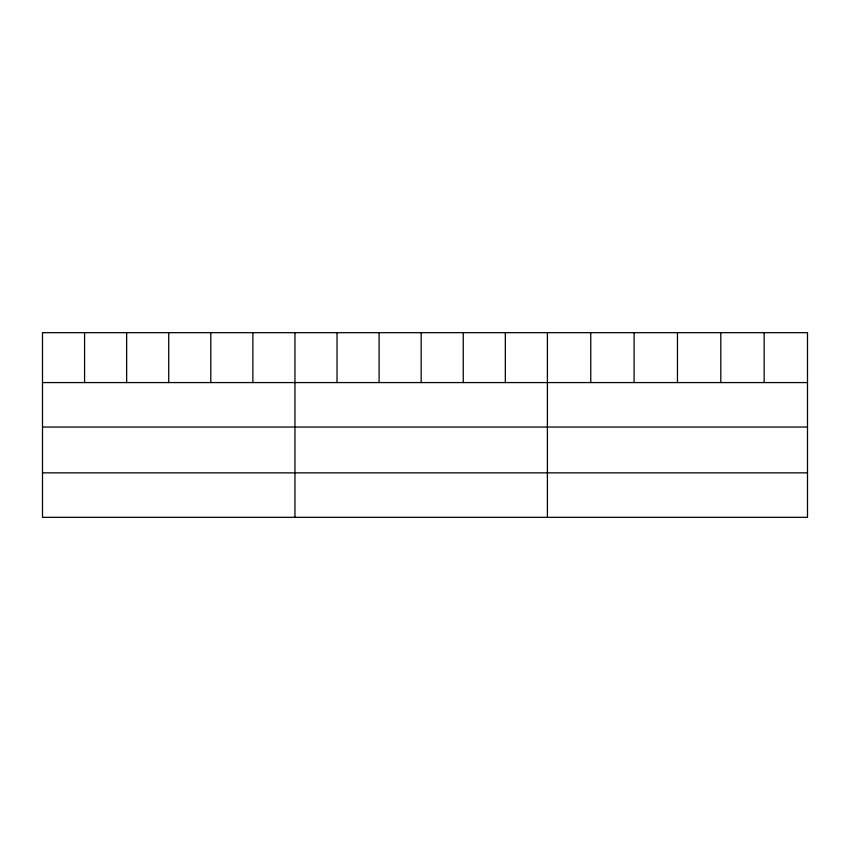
<?xml version="1.0" encoding="UTF-8"?>
<svg xmlns="http://www.w3.org/2000/svg" width="850" height="850" viewBox="0 0 850 850"><rect width="100%" height="100%" fill="white"/><g stroke="black" fill="none" stroke-linecap="round" stroke-linejoin="round"><path stroke-width="1.27" d="M42.5 382.574L807.5 382.574M42.5 427.04L807.5 427.04M42.5 472.855L807.5 472.855M764.15 332.669L764.15 382.574M720.8 332.669L720.8 382.574M677.45 332.669L677.45 382.574M634.1 332.669L634.1 382.574M590.75 332.669L590.75 382.574M547.4 332.669L547.4 517.331M505.325 332.669L505.325 382.574M463.25 332.669L463.25 382.574M421.175 332.669L421.175 382.574M379.1 332.669L379.1 382.574M337.025 332.669L337.025 382.574M294.95 332.669L294.95 517.331M252.875 332.669L252.875 382.574M210.8 332.669L210.8 382.574M168.725 332.669L168.725 382.574M126.65 332.669L126.65 382.574M84.575 332.669L84.575 382.574M807.5 332.669L42.5 332.669L42.5 517.331L807.5 517.331L807.5 332.669"/></g></svg>
